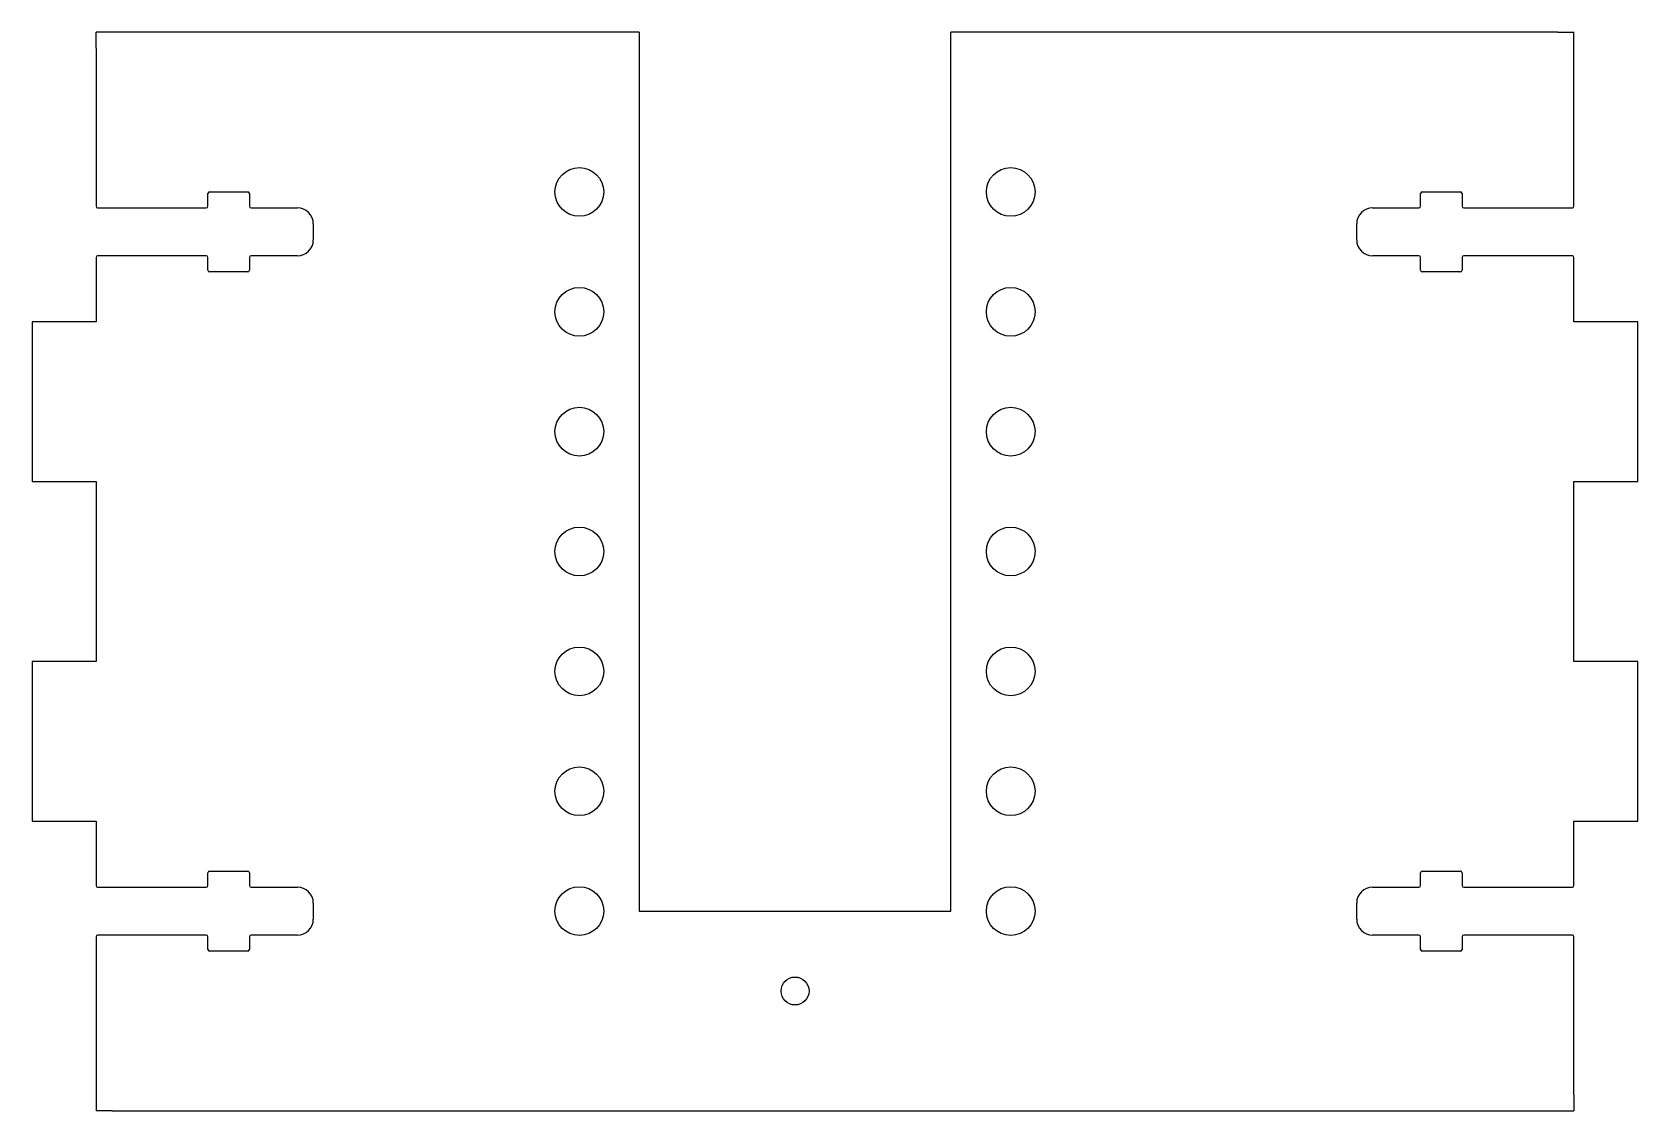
# Model space of a CAD drawing. Header units: millimetres. Extents: x -100 to 100, y 0 to 135.
import ezdxf

# ---------------------------------------------------------------- set-up
doc = ezdxf.new("R2010")
doc.units = ezdxf.units.MM

msp = doc.modelspace()

# ---------------------------------------------------------------- linework, layer by layer
at = {"color": 7, "linetype": 'Continuous'}
for p, q in [((-90.5, 135), (-92.5, 135)), ((-92.5, 133), (-92.5, 135)), ((-24.5, 135), (-90.5, 135)), ((-24.5, 135), (-24.5, 25)), ((90.5, 135), (14.5, 135)), ((14.5, 25), (14.5, 135)), ((90.5, 135), (92.5, 135)), ((92.5, 133), (92.5, 135)), ((-92.5, 133), (-92.5, 113.2)), ((92.5, 113.2), (92.5, 133)), ((-78.5, 113.2), (-78.5, 114.8)), ((-78.3, 115), (-73.5, 115)), ((-73.3, 114.8), (-73.3, 113.2)), ((73.3, 113.2), (73.3, 114.8)), ((73.5, 115), (78.3, 115)), ((78.5, 114.8), (78.5, 113.2)), ((-92.3, 113), (-78.7, 113)), ((-73.1, 113), (-67.3, 113)), ((67.3, 113), (73.1, 113)), ((78.7, 113), (92.3, 113)), ((-65.3, 111), (-65.3, 109)), ((65.3, 109), (65.3, 111)), ((-92.5, 106.8), (-92.5, 98.75)), ((-78.7, 107), (-92.3, 107)), ((-78.5, 105.2), (-78.5, 106.8)), ((-73.3, 106.8), (-73.3, 105.2)), ((-67.3, 107), (-73.1, 107)), ((73.1, 107), (67.3, 107)), ((73.3, 105.2), (73.3, 106.8)), ((78.5, 106.8), (78.5, 105.2)), ((92.3, 107), (78.7, 107)), ((92.5, 98.75), (92.5, 106.8)), ((-73.5, 105), (-78.3, 105)), ((78.3, 105), (73.5, 105)), ((-100.5, 98.75), (-100.5, 78.75)), ((-92.5, 98.75), (-100.5, 98.75)), ((100.5, 98.75), (92.5, 98.75)), ((100.5, 78.75), (100.5, 98.75)), ((-100.5, 78.75), (-92.5, 78.75)), ((-92.5, 78.75), (-92.5, 56.25)), ((92.5, 78.75), (100.5, 78.75)), ((92.5, 56.25), (92.5, 78.75)), ((-100.5, 56.25), (-100.5, 36.25)), ((-92.5, 56.25), (-100.5, 56.25)), ((100.5, 56.25), (92.5, 56.25)), ((100.5, 36.25), (100.5, 56.25)), ((-100.5, 36.25), (-92.5, 36.25)), ((-92.5, 36.25), (-92.5, 28.2)), ((92.5, 36.25), (100.5, 36.25)), ((92.5, 28.2), (92.5, 36.25)), ((-78.5, 28.2), (-78.5, 29.8)), ((-78.3, 30), (-73.5, 30)), ((-73.3, 29.8), (-73.3, 28.2)), ((73.3, 28.2), (73.3, 29.8)), ((73.5, 30), (78.3, 30)), ((78.5, 29.8), (78.5, 28.2)), ((-92.3, 28), (-78.7, 28)), ((-73.1, 28), (-67.3, 28)), ((67.3, 28), (73.1, 28)), ((78.7, 28), (92.3, 28)), ((-65.3, 26), (-65.3, 24)), ((-24.5, 25), (14.5, 25)), ((65.3, 24), (65.3, 26)), ((-92.5, 21.8), (-92.5, 2)), ((-78.7, 22), (-92.3, 22)), ((-78.5, 20.2), (-78.5, 21.8)), ((-73.3, 21.8), (-73.3, 20.2)), ((-67.3, 22), (-73.1, 22)), ((73.1, 22), (67.3, 22)), ((73.3, 20.2), (73.3, 21.8)), ((78.5, 21.8), (78.5, 20.2)), ((92.3, 22), (78.7, 22)), ((92.5, 2), (92.5, 21.8)), ((-73.5, 20), (-78.3, 20)), ((78.3, 20), (73.5, 20)), ((-92.5, 2), (-92.5, 0)), ((-90.5, 0), (-92.5, 0)), ((-90.5, 0), (90.5, 0)), ((90.5, 0), (92.5, 0)), ((92.5, 2), (92.5, 0))]:
    msp.add_line(p, q, dxfattribs=at)
for centre, radius in [((-32, 115), 3.05), ((22, 115), 3.05), ((-32, 100), 3.05), ((22, 100), 3.05), ((-32, 85), 3.05), ((22, 85), 3.05), ((-32, 70), 3.05), ((22, 70), 3.05), ((-32, 55), 3.05), ((22, 55), 3.05), ((-32, 40), 3.05), ((22, 40), 3.05), ((-32, 25), 3.05), ((22, 25), 3.05), ((-5, 15), 1.75)]:
    msp.add_circle(centre, radius, dxfattribs=at)
for centre, radius, start, end in [((-78.3, 114.8), 0.2, 90, 180), ((-73.5, 114.8), 0.2, 360, 90), ((73.5, 114.8), 0.2, 90, 180), ((78.3, 114.8), 0.2, 0, 90), ((-92.3, 113.2), 0.2, 180, 270), ((-78.7, 113.2), 0.2, 270, 360), ((-73.1, 113.2), 0.2, 180, 270), ((-67.3, 111), 2, 360, 90), ((67.3, 111), 2, 90, 180), ((73.1, 113.2), 0.2, 270, 0), ((78.7, 113.2), 0.2, 180, 270), ((92.3, 113.2), 0.2, 270, 0), ((-67.3, 109), 2, 270, 360), ((67.3, 109), 2, 180, 270), ((-92.3, 106.8), 0.2, 90, 180), ((-78.7, 106.8), 0.2, 360, 90), ((-73.1, 106.8), 0.2, 90, 180), ((73.1, 106.8), 0.2, 0, 90), ((78.7, 106.8), 0.2, 90, 180), ((92.3, 106.8), 0.2, 0, 90), ((-78.3, 105.2), 0.2, 180, 270), ((-73.5, 105.2), 0.2, 270, 360), ((73.5, 105.2), 0.2, 180, 270), ((78.3, 105.2), 0.2, 270, 0), ((-92.3, 28.2), 0.2, 180, 270), ((-78.7, 28.2), 0.2, 270, 360), ((-78.3, 29.8), 0.2, 90, 180), ((-73.5, 29.8), 0.2, 360, 90), ((-73.1, 28.2), 0.2, 180, 270), ((73.1, 28.2), 0.2, 270, 0), ((73.5, 29.8), 0.2, 90, 180), ((78.3, 29.8), 0.2, 360, 90), ((78.7, 28.2), 0.2, 180, 270), ((92.3, 28.2), 0.2, 270, 360), ((-67.3, 26), 2, 360, 90), ((67.3, 26), 2, 90, 180), ((-67.3, 24), 2, 270, 360), ((67.3, 24), 2, 180, 270), ((-92.3, 21.8), 0.2, 90, 180), ((-78.7, 21.8), 0.2, 360, 90), ((-78.3, 20.2), 0.2, 180, 270), ((-73.5, 20.2), 0.2, 270, 360), ((-73.1, 21.8), 0.2, 90, 180), ((73.1, 21.8), 0.2, 0, 90), ((73.5, 20.2), 0.2, 180, 270), ((78.3, 20.2), 0.2, 270, 360), ((78.7, 21.8), 0.2, 90, 180), ((92.3, 21.8), 0.2, 0, 90)]:
    msp.add_arc(centre, radius, start, end, dxfattribs=at)

doc.saveas('drawing.dxf')
